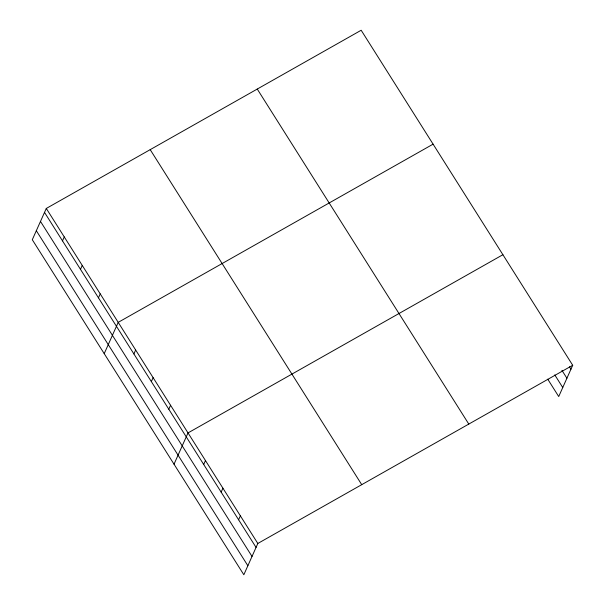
<?xml version="1.0" encoding="UTF-8"?>
<svg xmlns="http://www.w3.org/2000/svg" width="605" height="605" viewBox="0 0 605 605"><rect width="100%" height="100%" fill="white"/><g stroke="black" fill="none" stroke-linecap="round" stroke-linejoin="round"><path stroke-width="0.91" d="M46.282 208.453L32.292 239.731L243.83 574.75L257.821 543.471L572.708 365.269L361.17 30.25L46.282 208.453L257.821 543.471M62.504 240.873L64.266 236.926M80.48 269.346L82.242 265.406M98.464 297.826L100.226 293.879M104.219 353.638L118.209 322.359L433.089 144.156M133.894 353.94L135.656 350M151.348 381.581L153.11 377.641M168.803 409.222L170.565 405.274M174.021 464.194L188.011 432.915L502.899 254.713M203.703 464.496L205.466 460.556M221.158 492.137L222.92 488.197M238.604 519.778L240.374 515.838M572.708 365.269L558.717 396.547L547.744 379.176M569.449 366.842L570.946 369.216M561.924 370.336L566.908 378.231M554.77 374.896L562.748 387.525M257.254 89.056L468.792 424.075M150.199 149.647L361.737 484.666M44.52 212.393L256.059 547.419M40.482 221.415L252.02 556.434M36.33 230.709L247.868 565.728"/></g></svg>
